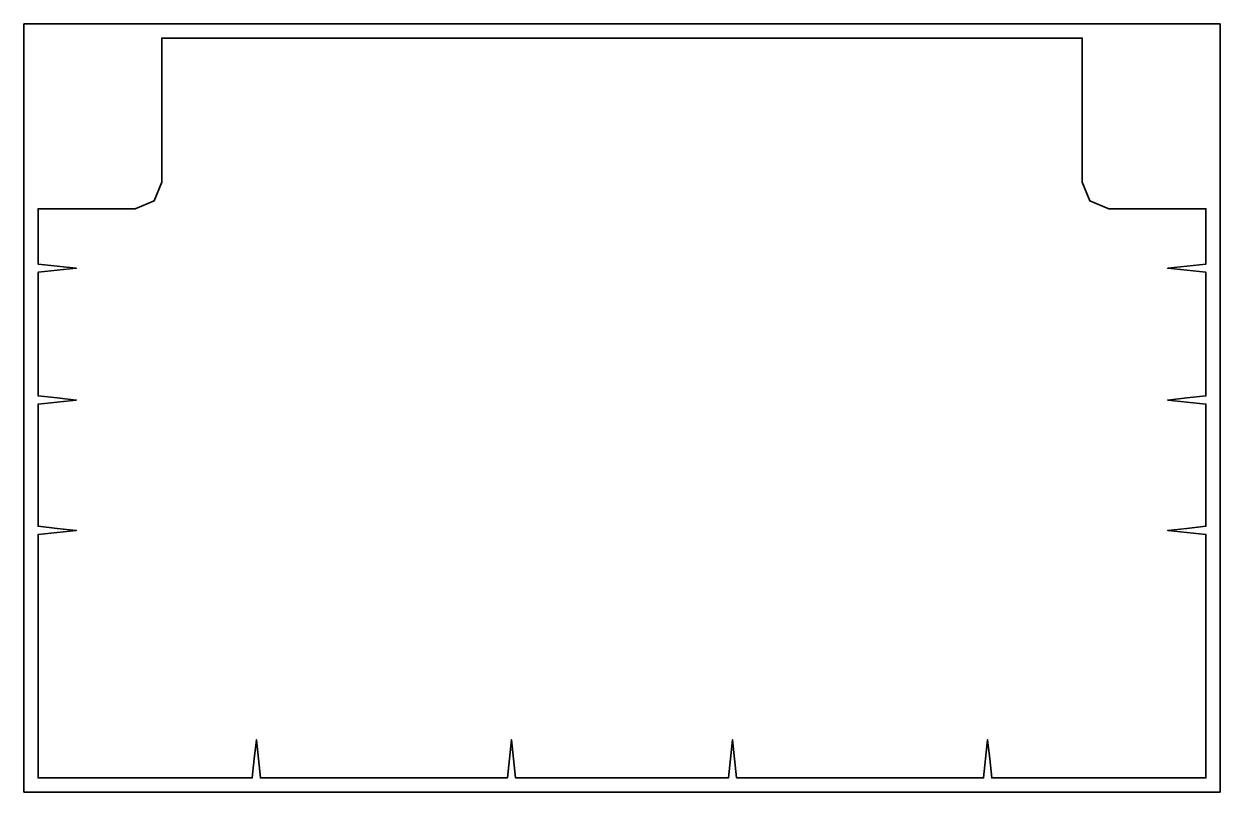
# Model space of a CAD drawing. Header units: millimetres. Extents: x -103 to 319, y 15 to 286.
import ezdxf

# ---------------------------------------------------------------- set-up
doc = ezdxf.new("R2010")
doc.units = ezdxf.units.MM
doc.header["$MEASUREMENT"] = 0
doc.layers.get('0').update_dxf_attribs({"lineweight": 0})
doc.layers.add('Safety', color=7, linetype='Continuous', lineweight=0)

msp = doc.modelspace()

# ---------------------------------------------------------------- linework, layer by layer
at = {"color": 1, "lineweight": 35, "true_color": 0xf40000}
msp.add_lwpolyline([(108.08, 280.86), (26.9, 280.86), (-54.28, 280.86), (-54.28, 255.44), (-54.28, 230.02), (-57.01, 223.42), (-63.62, 220.68), (-80.77, 220.68), (-97.92, 220.68), (-97.92, 210.9), (-97.92, 201.12), (-91.2, 200.4), (-84.48, 199.68), (-91.2, 198.96), (-97.92, 198.24), (-97.92, 176.43), (-97.92, 154.62), (-91.2, 153.9), (-84.48, 153.18), (-91.2, 152.46), (-97.92, 151.74), (-97.92, 130.18), (-97.92, 108.62), (-91.2, 107.9), (-84.48, 107.18), (-91.2, 106.46), (-97.92, 105.74), (-97.92, 62.8), (-97.92, 19.86), (-60.14, 19.86), (-22.36, 19.86), (-21.64, 26.58), (-20.92, 33.3), (-20.2, 26.58), (-19.48, 19.86), (24.08, 19.86), (67.64, 19.86), (68.36, 26.58), (69.08, 33.3), (69.8, 26.58), (70.52, 19.86), (89.3, 19.86), (108.08, 19.86), (126.86, 19.86), (145.64, 19.86), (146.36, 26.58), (147.08, 33.3), (147.8, 26.58), (148.52, 19.86), (192.08, 19.86), (235.64, 19.86), (236.36, 26.58), (237.08, 33.3), (237.8, 26.58), (238.52, 19.86), (276.3, 19.86), (314.08, 19.86), (314.08, 62.8), (314.08, 105.74), (307.36, 106.46), (300.64, 107.18), (307.36, 107.9), (314.08, 108.62), (314.08, 130.18), (314.08, 151.74), (307.36, 152.46), (300.64, 153.18), (307.36, 153.9), (314.08, 154.62), (314.08, 176.43), (314.08, 198.24), (307.36, 198.96), (300.64, 199.68), (307.36, 200.4), (314.08, 201.12), (314.08, 210.9), (314.08, 220.68), (296.93, 220.68), (279.79, 220.68), (273.18, 223.42), (270.44, 230.02), (270.44, 255.44), (270.44, 280.86), (189.26, 280.86)], close=True, dxfattribs=at)
at = {"layer": 'Safety', "color": 1, "lineweight": 35, "true_color": 0xf40000}
msp.add_lwpolyline([(319.08, 14.86), (-102.92, 14.86), (-102.92, 285.86), (319.08, 285.86)], close=True, dxfattribs=at)

doc.saveas('drawing.dxf')
